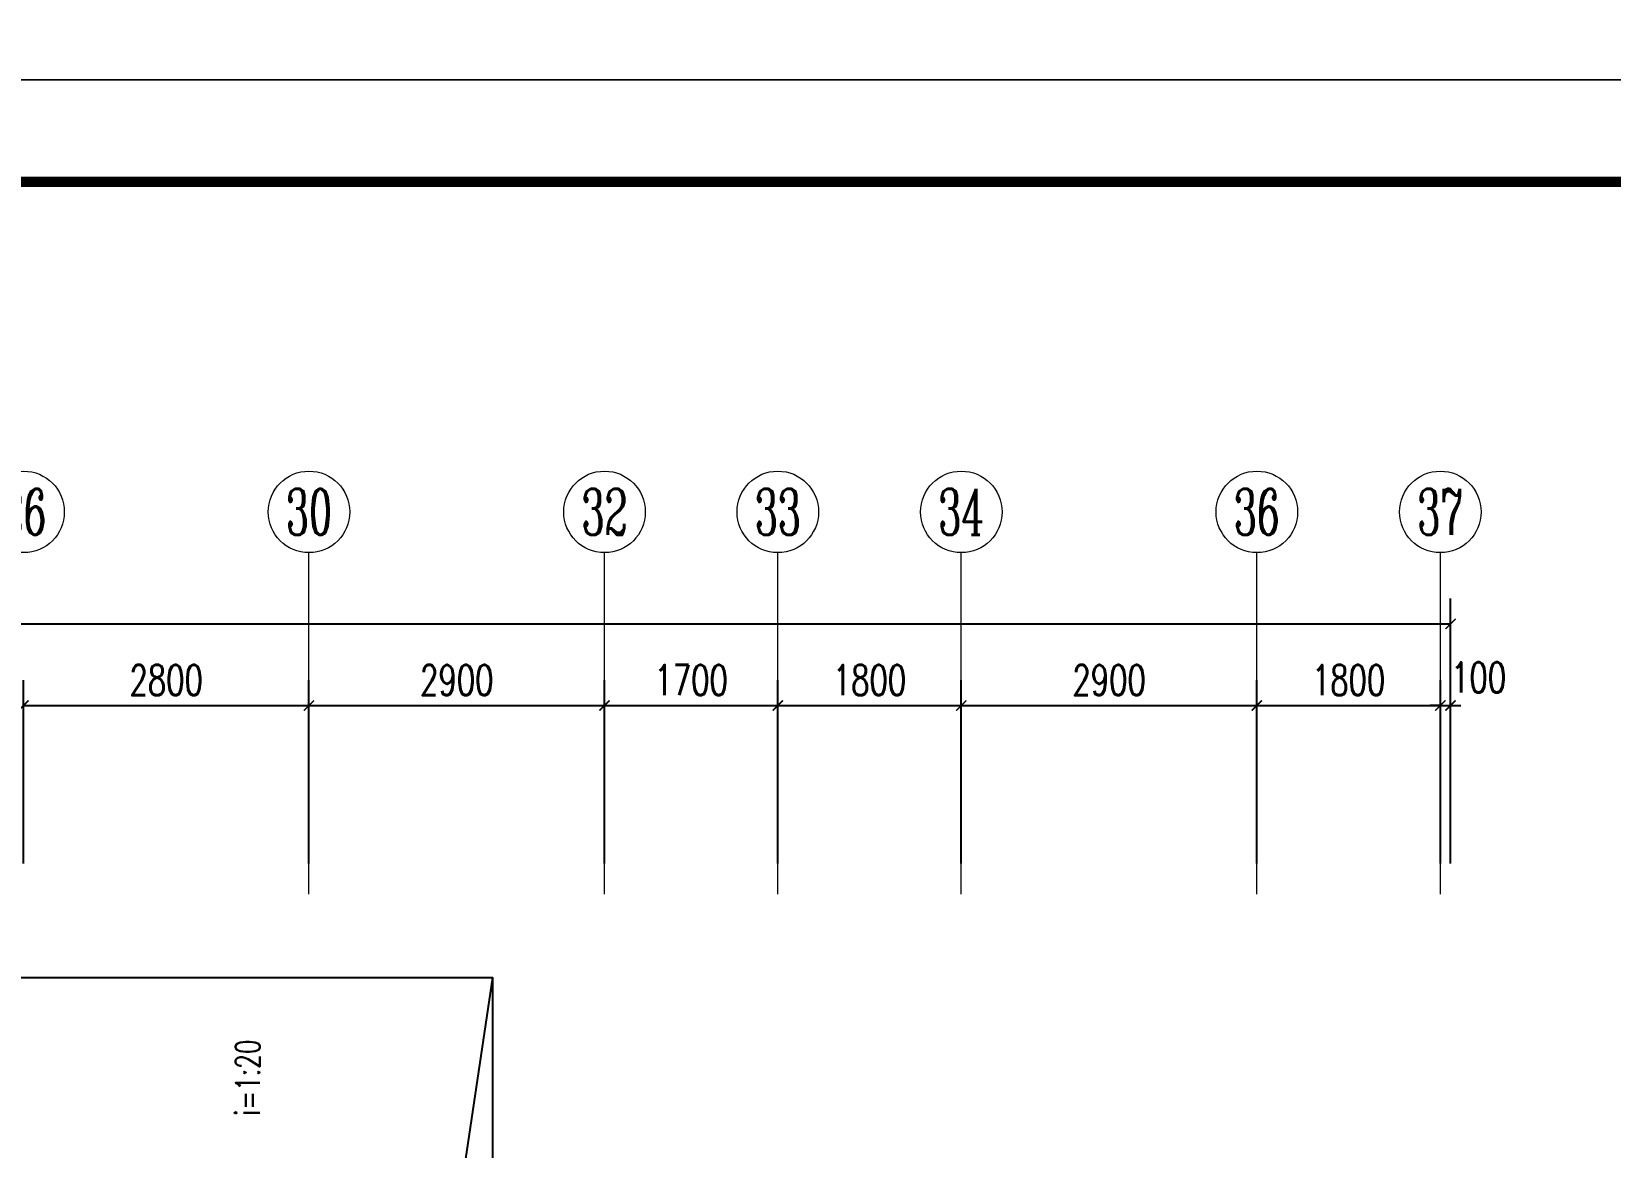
# Model space of a CAD drawing. Extents: x 3753737 to 4713801, y -857380 to 24339.
# Drawn here: x 4161192 to 4176682, y -759129 to -748179 of the extents above; entities that cross this region are included whole.
import ezdxf
from ezdxf.enums import TextEntityAlignment as Align

# ---------------------------------------------------------------- set-up
doc = ezdxf.new("R2010")
doc.units = 0
doc.header["$LTSCALE"] = 1000
doc.header["$MEASUREMENT"] = 0
doc.layers.get('0').update_dxf_attribs({"linetype": 'CONTINUOUS'})
doc.layers.get('Defpoints').update_dxf_attribs({"linetype": 'CONTINUOUS'})
doc.layers.add('!!电气', color=1, linetype='CONTINUOUS')
doc.layers.add('A-EQPM-MECH', color=191, linetype='CONTINUOUS')
for name, color, linetype, lineweight in [('AXIS', 114, 'CONTINUOUS', 20), ('AXIS_TEXT', 7, 'CONTINUOUS', 20), ('PUB_TEXT', 7, 'CONTINUOUS', 20), ('图框', 147, 'CONTINUOUS', 20)]:
    doc.layers.add(name, color=color, linetype=linetype, lineweight=lineweight)
doc.styles.add('_TCH_AXIS', font='COMPLEX', dxfattribs={"bigfont": 'GBCBIG'})
doc.styles.add('_TCH_DIM', font='SIMPLEX', dxfattribs={"bigfont": 'GBCBIG'})
doc.styles.add('_TCH_DIM_T3', font='SIMPLEX.shx', dxfattribs={"width": 0.705882, "bigfont": 'GBCBIG.shx'})
doc.styles.add('COMPLEX', font='COMPLEX')
doc.dimstyles.new('_TCH_ARCH&&100', dxfattribs={"dimtxt": 297.5, "dimasz": 100, "dimexe": 250, "dimexo": 300, "dimgap": 100, "dimtad": 1, "dimdec": 0, "dimzin": 0, "dimdsep": 46, "dimtxsty": '_TCH_DIM_T3', "dimblk": 'ARCHTICK', "dimcen": 0.09, "dimclrt": 7, "dimazin": 2, "dimtfac": 1, "dimtdec": 0, "dimtix": 1, "dimtmove": 2, "dimatfit": 3, "dimfxl": 1, "dimtolj": 1, "dimtzin": 0, "dimarcsym": 0})

# ---------------------------------------------------------------- blocks, each defined once
blk = doc.blocks.new('_ArchTick')
at = {"color": 0, "linetype": 'ByBlock', "const_width": 0.15}
blk.add_lwpolyline([(-0.5, -0.5), (0.5, 0.5)], dxfattribs=at)
blk = doc.blocks.new('*D401')
at = {"layer": 'AXIS', "color": 0, "lineweight": -2, "transparency": 16777216}
for p, q in [((-100, 19418), (-100, 22020)), ((50100, 19418), (50100, 22020)), ((-100, 21770), (50100, 21770))]:
    blk.add_line(p, q, dxfattribs=at)
at = {"layer": 'Defpoints', "color": 0, "transparency": 16777216}
for p in [(50100, 21770), (-100, 19118), (50100, 19118)]:
    blk.add_point(p, dxfattribs=at)
at = {"layer": 'AXIS', "color": 0, "lineweight": -2, "transparency": 16777216, "xscale": 100, "yscale": 100, "zscale": 100, "rotation": 180}
blk.add_blockref('_ArchTick', (-100, 21770), dxfattribs=at)
at = {"layer": 'AXIS', "color": 0, "lineweight": -2, "transparency": 16777216, "xscale": 100, "yscale": 100, "zscale": 100}
blk.add_blockref('_ArchTick', (50100, 21770), dxfattribs=at)
at = {"layer": 'AXIS', "color": 7, "transparency": 16777216, "insert": (25000, 22019), "char_height": 297.5, "attachment_point": 5, "style": '_TCH_DIM_T3'}
blk.add_mtext('\\A1;50200', dxfattribs=at)
blk = doc.blocks.new('*D414')
at = {"layer": 'AXIS', "color": 0, "lineweight": -2, "transparency": 16777216}
for p, q in [((50000, 19418), (50000, 21220)), ((50100, 19418), (50100, 21220)), ((50000, 20970), (49900, 20970)), ((50000, 20970), (50100, 20970)), ((50100, 20970), (50200, 20970))]:
    blk.add_line(p, q, dxfattribs=at)
at = {"layer": 'Defpoints', "color": 0, "transparency": 16777216}
for p in [(50100, 20970), (50000, 19118), (50100, 19118)]:
    blk.add_point(p, dxfattribs=at)
at = {"layer": 'AXIS', "color": 0, "lineweight": -2, "transparency": 16777216, "xscale": 100, "yscale": 100, "zscale": 100}
blk.add_blockref('_ArchTick', (50000, 20970), dxfattribs=at)
at = {"layer": 'AXIS', "color": 0, "lineweight": -2, "transparency": 16777216, "xscale": 100, "yscale": 100, "zscale": 100, "rotation": 180}
blk.add_blockref('_ArchTick', (50100, 20970), dxfattribs=at)
at = {"layer": 'AXIS', "color": 7, "transparency": 16777216, "insert": (50375, 21245), "char_height": 297.5, "attachment_point": 5, "style": '_TCH_DIM_T3'}
blk.add_mtext('\\A1;100', dxfattribs=at)
blk = doc.blocks.new('*D415')
at = {"layer": 'AXIS', "color": 0, "lineweight": -2, "transparency": 16777216}
for p, q in [((48200, 19418), (48200, 21220)), ((50000, 19418), (50000, 21220)), ((48200, 20970), (50000, 20970))]:
    blk.add_line(p, q, dxfattribs=at)
at = {"layer": 'Defpoints', "color": 0, "transparency": 16777216}
for p in [(50000, 20970), (48200, 19118), (50000, 19118)]:
    blk.add_point(p, dxfattribs=at)
at = {"layer": 'AXIS', "color": 0, "lineweight": -2, "transparency": 16777216, "xscale": 100, "yscale": 100, "zscale": 100, "rotation": 180}
blk.add_blockref('_ArchTick', (48200, 20970), dxfattribs=at)
at = {"layer": 'AXIS', "color": 0, "lineweight": -2, "transparency": 16777216, "xscale": 100, "yscale": 100, "zscale": 100}
blk.add_blockref('_ArchTick', (50000, 20970), dxfattribs=at)
at = {"layer": 'AXIS', "color": 7, "transparency": 16777216, "insert": (49100, 21219), "char_height": 297.5, "attachment_point": 5, "style": '_TCH_DIM_T3'}
blk.add_mtext('\\A1;1800', dxfattribs=at)
blk = doc.blocks.new('*D416')
at = {"layer": 'AXIS', "color": 0, "lineweight": -2, "transparency": 16777216}
for p, q in [((45300, 19418), (45300, 21220)), ((48200, 19418), (48200, 21220)), ((45300, 20970), (48200, 20970))]:
    blk.add_line(p, q, dxfattribs=at)
at = {"layer": 'Defpoints', "color": 0, "transparency": 16777216}
for p in [(48200, 20970), (45300, 19118), (48200, 19118)]:
    blk.add_point(p, dxfattribs=at)
at = {"layer": 'AXIS', "color": 0, "lineweight": -2, "transparency": 16777216, "xscale": 100, "yscale": 100, "zscale": 100, "rotation": 180}
blk.add_blockref('_ArchTick', (45300, 20970), dxfattribs=at)
at = {"layer": 'AXIS', "color": 0, "lineweight": -2, "transparency": 16777216, "xscale": 100, "yscale": 100, "zscale": 100}
blk.add_blockref('_ArchTick', (48200, 20970), dxfattribs=at)
at = {"layer": 'AXIS', "color": 7, "transparency": 16777216, "insert": (46750, 21219), "char_height": 297.5, "attachment_point": 5, "style": '_TCH_DIM_T3'}
blk.add_mtext('\\A1;2900', dxfattribs=at)
blk = doc.blocks.new('*D417')
at = {"layer": 'AXIS', "color": 0, "lineweight": -2, "transparency": 16777216}
for p, q in [((43500, 19418), (43500, 21220)), ((45300, 19418), (45300, 21220)), ((43500, 20970), (45300, 20970))]:
    blk.add_line(p, q, dxfattribs=at)
at = {"layer": 'Defpoints', "color": 0, "transparency": 16777216}
for p in [(45300, 20970), (43500, 19118), (45300, 19118)]:
    blk.add_point(p, dxfattribs=at)
at = {"layer": 'AXIS', "color": 0, "lineweight": -2, "transparency": 16777216, "xscale": 100, "yscale": 100, "zscale": 100, "rotation": 180}
blk.add_blockref('_ArchTick', (43500, 20970), dxfattribs=at)
at = {"layer": 'AXIS', "color": 0, "lineweight": -2, "transparency": 16777216, "xscale": 100, "yscale": 100, "zscale": 100}
blk.add_blockref('_ArchTick', (45300, 20970), dxfattribs=at)
at = {"layer": 'AXIS', "color": 7, "transparency": 16777216, "insert": (44400, 21219), "char_height": 297.5, "attachment_point": 5, "style": '_TCH_DIM_T3'}
blk.add_mtext('\\A1;1800', dxfattribs=at)
blk = doc.blocks.new('*D418')
at = {"layer": 'AXIS', "color": 0, "lineweight": -2, "transparency": 16777216}
for p, q in [((41800, 19418), (41800, 21220)), ((43500, 19418), (43500, 21220)), ((41800, 20970), (43500, 20970))]:
    blk.add_line(p, q, dxfattribs=at)
at = {"layer": 'Defpoints', "color": 0, "transparency": 16777216}
for p in [(43500, 20970), (41800, 19118), (43500, 19118)]:
    blk.add_point(p, dxfattribs=at)
at = {"layer": 'AXIS', "color": 0, "lineweight": -2, "transparency": 16777216, "xscale": 100, "yscale": 100, "zscale": 100, "rotation": 180}
blk.add_blockref('_ArchTick', (41800, 20970), dxfattribs=at)
at = {"layer": 'AXIS', "color": 0, "lineweight": -2, "transparency": 16777216, "xscale": 100, "yscale": 100, "zscale": 100}
blk.add_blockref('_ArchTick', (43500, 20970), dxfattribs=at)
at = {"layer": 'AXIS', "color": 7, "transparency": 16777216, "insert": (42650, 21219), "char_height": 297.5, "attachment_point": 5, "style": '_TCH_DIM_T3'}
blk.add_mtext('\\A1;1700', dxfattribs=at)
blk = doc.blocks.new('*D419')
at = {"layer": 'AXIS', "color": 0, "lineweight": -2, "transparency": 16777216}
for p, q in [((38900, 19418), (38900, 21220)), ((41800, 19418), (41800, 21220)), ((38900, 20970), (41800, 20970))]:
    blk.add_line(p, q, dxfattribs=at)
at = {"layer": 'Defpoints', "color": 0, "transparency": 16777216}
for p in [(41800, 20970), (38900, 19118), (41800, 19118)]:
    blk.add_point(p, dxfattribs=at)
at = {"layer": 'AXIS', "color": 0, "lineweight": -2, "transparency": 16777216, "xscale": 100, "yscale": 100, "zscale": 100, "rotation": 180}
blk.add_blockref('_ArchTick', (38900, 20970), dxfattribs=at)
at = {"layer": 'AXIS', "color": 0, "lineweight": -2, "transparency": 16777216, "xscale": 100, "yscale": 100, "zscale": 100}
blk.add_blockref('_ArchTick', (41800, 20970), dxfattribs=at)
at = {"layer": 'AXIS', "color": 7, "transparency": 16777216, "insert": (40350, 21219), "char_height": 297.5, "attachment_point": 5, "style": '_TCH_DIM_T3'}
blk.add_mtext('\\A1;2900', dxfattribs=at)
blk = doc.blocks.new('*D420')
at = {"layer": 'AXIS', "color": 0, "lineweight": -2, "transparency": 16777216}
for p, q in [((36100, 19418), (36100, 21220)), ((38900, 19418), (38900, 21220)), ((36100, 20970), (38900, 20970))]:
    blk.add_line(p, q, dxfattribs=at)
at = {"layer": 'Defpoints', "color": 0, "transparency": 16777216}
for p in [(38900, 20970), (36100, 19118), (38900, 19118)]:
    blk.add_point(p, dxfattribs=at)
at = {"layer": 'AXIS', "color": 0, "lineweight": -2, "transparency": 16777216, "xscale": 100, "yscale": 100, "zscale": 100, "rotation": 180}
blk.add_blockref('_ArchTick', (36100, 20970), dxfattribs=at)
at = {"layer": 'AXIS', "color": 0, "lineweight": -2, "transparency": 16777216, "xscale": 100, "yscale": 100, "zscale": 100}
blk.add_blockref('_ArchTick', (38900, 20970), dxfattribs=at)
at = {"layer": 'AXIS', "color": 7, "transparency": 16777216, "insert": (37500, 21219), "char_height": 297.5, "attachment_point": 5, "style": '_TCH_DIM_T3'}
blk.add_mtext('\\A1;2800', dxfattribs=at)
blk = doc.blocks.new('_AXISO')
blk.add_circle((0, 0), 0.5)
at = {"layer": 'AXIS_TEXT', "style": 'COMPLEX', "width": 1.041667}
blk.add_attdef('A', text='', height=0.56, dxfattribs=at).set_placement((-0.25, -0.28), (0.25, -0.28), align=Align.FIT)
blk = doc.blocks.new('A$C66B635E3')
at = {"layer": 'A-EQPM-MECH', "color": 252}
for points in [[(35700.3, 15600), (35700.3, 18300), (40700.2, 18300), (40700.2, 15600)], [(40700, 18300), (40300, 15600)]]:
    blk.add_lwpolyline(points, dxfattribs=at)
at = {"layer": 'AXIS'}
for p, q in [((38900, 19118.1), (38900, 22469.9)), ((41800, 19118.1), (41800, 22469.9)), ((43500, 19118.1), (43500, 22469.9)), ((45300, 19118.1), (45300, 22469.9)), ((48200, 19118.1), (48200, 22469.9)), ((50000, 19118.1), (50000, 22469.9))]:
    blk.add_line(p, q, dxfattribs=at)
ref = blk.add_blockref('_AXISO', (36100, 22869.9), dxfattribs=dict(at, xscale=800, yscale=800, zscale=800))
ref.add_attrib('A', '26', dxfattribs={"layer": 'AXIS_TEXT', "height": 452.55, "style": '_TCH_AXIS', "width": 0.617647}).set_placement((35873.7, 22643.6), (36326.3, 22643.6), align=Align.FIT)
ref = blk.add_blockref('_AXISO', (38900, 22869.9), dxfattribs=dict(at, xscale=800, yscale=800, zscale=800))
ref.add_attrib('A', '30', dxfattribs={"layer": 'AXIS_TEXT', "height": 452.55, "style": '_TCH_AXIS', "width": 0.636364}).set_placement((38673.7, 22643.6), (39126.3, 22643.6), align=Align.FIT)
ref = blk.add_blockref('_AXISO', (41800, 22869.9), dxfattribs=dict(at, xscale=800, yscale=800, zscale=800))
ref.add_attrib('A', '32', dxfattribs={"layer": 'AXIS_TEXT', "height": 452.55, "style": '_TCH_AXIS', "width": 0.636364}).set_placement((41573.7, 22643.6), (42026.3, 22643.6), align=Align.FIT)
ref = blk.add_blockref('_AXISO', (43500, 22869.9), dxfattribs=dict(at, xscale=800, yscale=800, zscale=800))
ref.add_attrib('A', '33', dxfattribs={"layer": 'AXIS_TEXT', "height": 452.55, "style": '_TCH_AXIS', "width": 0.636364}).set_placement((43273.7, 22643.6), (43726.3, 22643.6), align=Align.FIT)
ref = blk.add_blockref('_AXISO', (45300, 22869.9), dxfattribs=dict(at, xscale=800, yscale=800, zscale=800))
ref.add_attrib('A', '34', dxfattribs={"layer": 'AXIS_TEXT', "height": 452.55, "style": '_TCH_AXIS', "width": 0.6}).set_placement((45073.7, 22643.6), (45526.3, 22643.6), align=Align.FIT)
ref = blk.add_blockref('_AXISO', (48200, 22869.9), dxfattribs=dict(at, xscale=800, yscale=800, zscale=800))
ref.add_attrib('A', '36', dxfattribs={"layer": 'AXIS_TEXT', "height": 452.55, "style": '_TCH_AXIS', "width": 0.636364}).set_placement((47973.7, 22643.6), (48426.3, 22643.6), align=Align.FIT)
ref = blk.add_blockref('_AXISO', (50000, 22869.9), dxfattribs=dict(at, xscale=800, yscale=800, zscale=800))
ref.add_attrib('A', '37', dxfattribs={"layer": 'AXIS_TEXT', "height": 452.55, "style": '_TCH_AXIS', "width": 0.636364}).set_placement((49773.7, 22643.6), (50226.3, 22643.6), align=Align.FIT)
at = {"layer": 'PUB_TEXT', "color": 252, "style": '_TCH_DIM', "width": 0.705882}
blk.add_text('i=1:20', height=238, rotation=90, dxfattribs=at).set_placement((38418.1, 16943.7))
at = {"layer": 'AXIS'}
for p1, p2, distance, text, picture, middle in [((-100, 19118.1), (50100, 19118.1), 2651.8, '50200', '*D401', (25000, 22018.6)), ((36100, 19118.1), (38900, 19118.1), 1851.8, '2800', '*D420', (37500, 21218.6)), ((38900, 19118.1), (41800, 19118.1), 1851.8, '2900', '*D419', (40350, 21218.6)), ((41800, 19118.1), (43500, 19118.1), 1851.8, '1700', '*D418', (42650, 21218.6)), ((43500, 19118.1), (45300, 19118.1), 1851.8, '1800', '*D417', (44400, 21218.6)), ((45300, 19118.1), (48200, 19118.1), 1851.8, '2900', '*D416', (46750, 21218.6)), ((48200, 19118.1), (50000, 19118.1), 1851.8, '1800', '*D415', (49100, 21218.6))]:
    dim = blk.add_aligned_dim(p1=p1, p2=p2, distance=distance, text=text, dimstyle='_TCH_ARCH&&100', dxfattribs=at)
    dim.commit()
    dim.dimension.update_dxf_attribs({"geometry": picture, "text_midpoint": middle})
dim = blk.add_linear_dim(base=(50100, 20969.9), p1=(50000, 19118.1), p2=(50100, 19118.1), angle=360, text='100', dimstyle='_TCH_ARCH&&100', dxfattribs=at)
dim.commit()
dim.dimension.update_dxf_attribs({"geometry": '*D414', "text_midpoint": (50375, 21244.9), "dimtype": 129})

msp = doc.modelspace()

# ---------------------------------------------------------------- linework, layer by layer
at = {"layer": '图框'}
for points in [[(4110711, -689253.6), (4194811, -689253.6), (4194811, -748653.6), (4110711, -748653.6)], [(4110711, -748653.6), (4194811, -748653.6), (4194811, -808053.6), (4110711, -808053.6)]]:
    msp.add_lwpolyline(points, close=True, dxfattribs=at)
at = {"layer": '图框', "const_width": 100}
msp.add_lwpolyline([(4193811, -807053.6), (4193811, -749653.6), (4113211, -749653.6), (4113211, -807053.6)], close=True, dxfattribs=at)

# ---------------------------------------------------------------- block references
at = {"layer": '!!电气'}
msp.add_blockref('A$C66B635E3', (4125013.4, -775762.1), dxfattribs=at)

doc.saveas('drawing.dxf')
